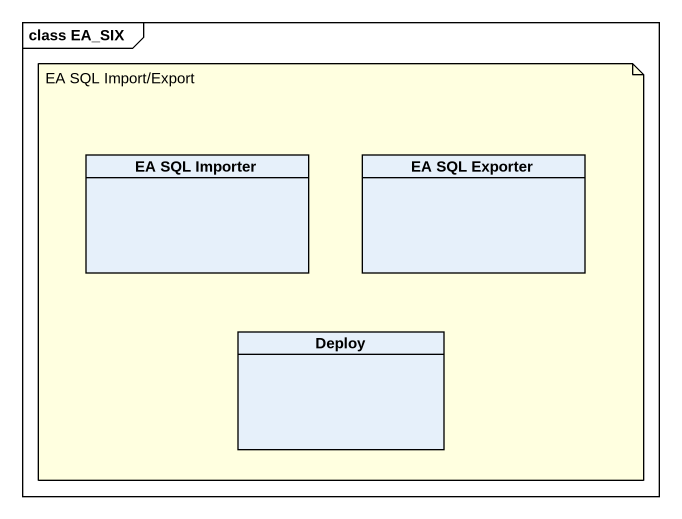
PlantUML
@startuml
mainframe class EA_SIX
hide circle
hide empty members
class "EA SQL Importer" as EA_SQL_Importer
class "EA SQL Exporter" as EA_SQL_Exporter
class Deploy
note as N1
  EA SQL Import/Export
end note
@enduml
